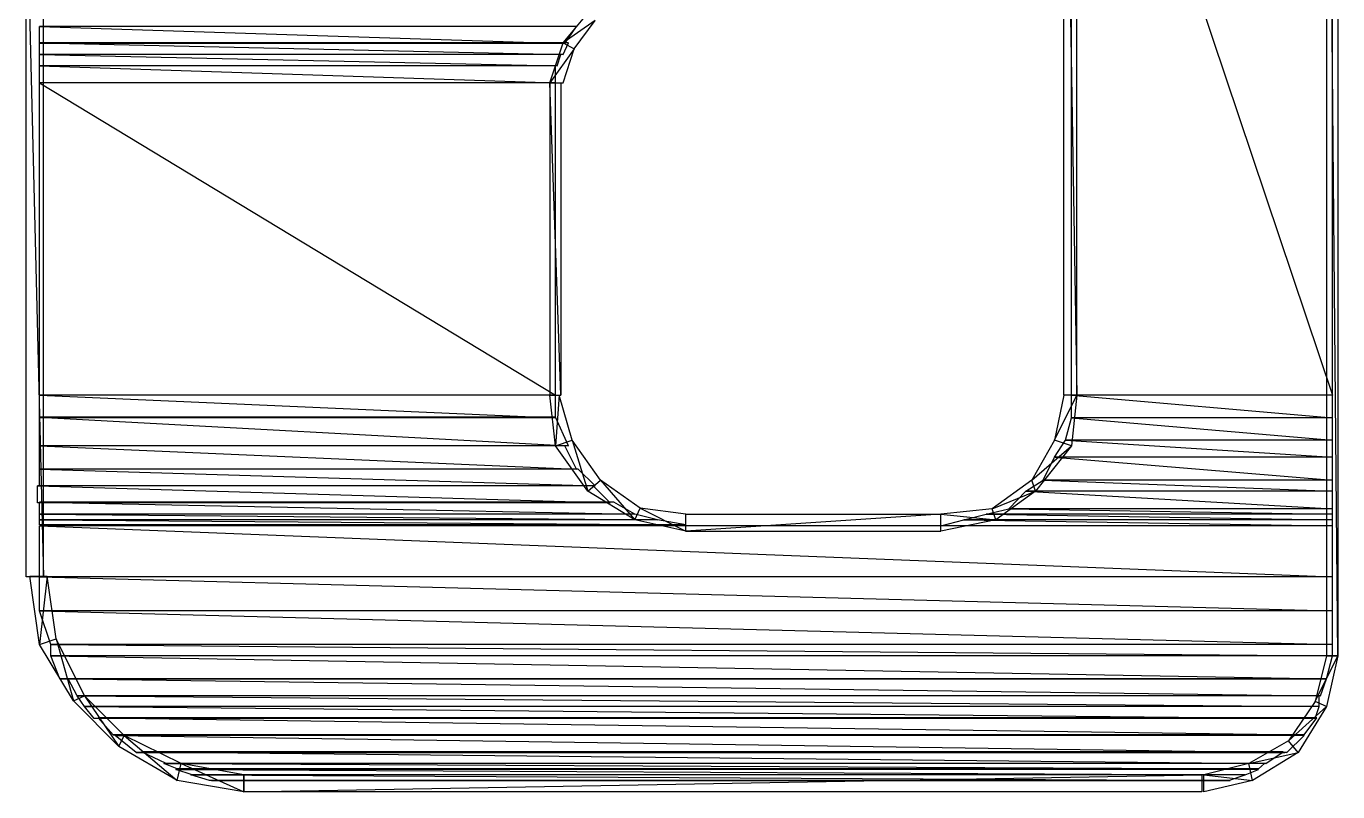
# Model space of a CAD drawing. Header units: millimetres. Extents: x 10 to 831, y 7 to 587.
# Drawn here: x 760.021 to 762.469, y 86.939 to 88.367 of the extents above; entities that cross this region are included whole.
import ezdxf

# ---------------------------------------------------------------- set-up
doc = ezdxf.new("R2010")
doc.units = ezdxf.units.MM
doc.layers.get('0').update_dxf_attribs({"linetype": 'CONTINUOUS'})

msp = doc.modelspace()

# ---------------------------------------------------------------- linework, layer by layer
at = {"color": 0}
for p, q in [((762.469, 87.1926), (762.448, 89.4676)), ((762.448, 89.4676), (762.448, 87.1926)), ((762.469, 87.1926), (762.448, 89.4676)), ((762.469, 87.1926), (762.448, 89.4676)), ((762.448, 89.4676), (762.448, 87.1926)), ((762.469, 87.1926), (762.448, 89.4676)), ((762.469, 89.4676), (762.469, 87.1926)), ((761.958, 89.1286), (761.982, 87.679)), ((761.958, 89.1286), (761.982, 87.679)), ((761.958, 89.1286), (761.982, 87.679)), ((761.958, 89.1286), (761.982, 87.679)), ((761.958, 87.679), (761.958, 89.1286)), ((761.972, 89.13), (762.459, 87.679)), ((761.972, 89.13), (762.459, 87.679)), ((761.972, 89.13), (762.459, 87.679)), ((761.972, 89.13), (762.459, 87.679)), ((761.972, 87.679), (761.972, 89.13)), ((761.982, 87.679), (761.982, 89.1286)), ((761.982, 87.679), (761.982, 89.1286)), ((762.459, 87.679), (762.459, 89.13)), ((762.459, 87.679), (762.459, 89.13)), ((760.021, 88.6425), (760.053, 87.34)), ((760.021, 88.6425), (760.053, 87.34)), ((760.021, 88.6425), (760.053, 87.34)), ((760.021, 88.6425), (760.053, 87.34)), ((760.021, 87.34), (760.021, 88.6425)), ((760.053, 87.34), (760.053, 88.6425)), ((760.053, 87.34), (760.053, 88.6425)), ((761.023, 88.3363), (761.076, 88.3998)), ((761.023, 88.3363), (761.076, 88.3998)), ((761.083, 88.3779), (761.023, 88.3363)), ((761.083, 88.3779), (761.023, 88.3363)), ((761.083, 88.3779), (761.023, 88.3363)), ((761.083, 88.3779), (761.023, 88.3363)), ((761.044, 88.3253), (761.083, 88.3779)), ((761.044, 88.3253), (761.083, 88.3779)), ((761.048, 88.3666), (760.046, 88.3666)), ((760.046, 88.3666), (761.026, 88.3348)), ((760.046, 88.3666), (761.026, 88.3348)), ((761.048, 88.3666), (760.046, 88.3666)), ((760.046, 88.3666), (761.026, 88.3348)), ((760.046, 88.3666), (761.026, 88.3348)), ((760.046, 88.3348), (760.046, 88.3666)), ((761.026, 88.3348), (761.048, 88.3666)), ((761.026, 88.3348), (761.048, 88.3666)), ((761.033, 88.3363), (760.046, 88.3363)), ((760.046, 88.3363), (761.023, 88.3144)), ((760.046, 88.3363), (761.023, 88.3144)), ((761.033, 88.3363), (760.046, 88.3363)), ((760.046, 88.3363), (761.023, 88.3144)), ((760.046, 88.3363), (761.023, 88.3144)), ((760.046, 88.3144), (760.046, 88.3363)), ((761.026, 88.3348), (760.046, 88.3348)), ((761.026, 88.3348), (760.046, 88.3348)), ((760.998, 88.2618), (761.023, 88.3363)), ((760.998, 88.2618), (761.023, 88.3363)), ((761.044, 88.3253), (760.998, 88.2618)), ((761.044, 88.3253), (760.998, 88.2618)), ((761.044, 88.3253), (760.998, 88.2618)), ((761.044, 88.3253), (760.998, 88.2618)), ((761.023, 88.3144), (761.033, 88.3363)), ((761.023, 88.3144), (761.033, 88.3363)), ((761.023, 88.3363), (761.044, 88.3253)), ((761.023, 88.3363), (761.044, 88.3253)), ((761.023, 88.3363), (761.044, 88.3253)), ((761.023, 88.3363), (761.044, 88.3253)), ((761.023, 88.2618), (761.044, 88.3253)), ((761.023, 88.3144), (760.046, 88.3144)), ((761.023, 88.3144), (760.046, 88.3144)), ((761.019, 88.3144), (760.046, 88.3144)), ((760.046, 88.3144), (761.012, 88.2936)), ((760.046, 88.3144), (761.012, 88.2936)), ((761.019, 88.3144), (760.046, 88.3144)), ((760.046, 88.3144), (761.012, 88.2936)), ((760.046, 88.3144), (761.012, 88.2936)), ((760.046, 88.2936), (760.046, 88.3144)), ((761.012, 88.2936), (761.019, 88.3144)), ((761.012, 88.2936), (761.019, 88.3144)), ((761.012, 88.2936), (760.046, 88.2936)), ((761.012, 88.2936), (760.046, 88.2936)), ((761.009, 88.2936), (760.046, 88.2936)), ((760.046, 88.2936), (761.009, 88.2618)), ((760.046, 88.2936), (761.009, 88.2618)), ((761.009, 88.2936), (760.046, 88.2936)), ((760.046, 88.2936), (761.009, 88.2618)), ((760.046, 88.2936), (761.009, 88.2618)), ((760.046, 88.2618), (760.046, 88.2936)), ((761.009, 88.2618), (761.009, 88.2936)), ((761.009, 88.2618), (761.009, 88.2936)), ((761.009, 88.2618), (760.046, 88.2618)), ((761.009, 88.2618), (760.046, 88.2618)), ((761.009, 88.2618), (760.046, 88.2618)), ((760.046, 88.2618), (761.009, 87.679)), ((760.046, 88.2618), (761.009, 87.679)), ((761.009, 88.2618), (760.046, 88.2618)), ((760.046, 88.2618), (761.009, 87.679)), ((760.046, 88.2618), (761.009, 87.679)), ((760.046, 87.679), (760.046, 88.2618)), ((761.019, 87.679), (760.998, 88.2618)), ((760.998, 88.2618), (760.998, 87.679)), ((761.019, 87.679), (760.998, 88.2618)), ((760.998, 88.2618), (761.019, 88.2618)), ((761.019, 87.679), (760.998, 88.2618)), ((760.998, 88.2618), (760.998, 87.679)), ((761.019, 87.679), (760.998, 88.2618)), ((760.998, 88.2618), (761.019, 88.2618)), ((760.998, 88.2618), (761.023, 88.2618)), ((760.998, 88.2618), (761.023, 88.2618)), ((761.009, 87.679), (761.009, 88.2618)), ((761.009, 87.679), (761.009, 88.2618)), ((761.019, 88.2618), (761.019, 87.679)), ((761.009, 87.679), (760.046, 87.679)), ((761.009, 87.679), (760.046, 87.679)), ((761.009, 87.679), (760.046, 87.679)), ((760.046, 87.679), (761.009, 87.6364)), ((760.046, 87.679), (761.009, 87.6364)), ((761.009, 87.679), (760.046, 87.679)), ((760.046, 87.679), (761.009, 87.6364)), ((760.046, 87.679), (761.009, 87.6364)), ((760.046, 87.6364), (760.046, 87.679)), ((760.998, 87.679), (761.016, 87.679)), ((761.009, 87.5841), (760.998, 87.679)), ((760.998, 87.679), (761.016, 87.679)), ((761.009, 87.5841), (760.998, 87.679)), ((760.998, 87.679), (761.019, 87.679)), ((760.998, 87.679), (761.019, 87.679)), ((761.009, 87.6364), (761.009, 87.679)), ((761.009, 87.6364), (761.009, 87.679)), ((761.016, 87.679), (761.009, 87.5841)), ((761.016, 87.679), (761.009, 87.5841)), ((761.016, 87.679), (761.009, 87.5841)), ((761.016, 87.679), (761.009, 87.5841)), ((761.04, 87.5951), (761.016, 87.679)), ((761.04, 87.5951), (761.016, 87.679)), ((761.94, 87.5951), (761.982, 87.679)), ((761.94, 87.5951), (761.982, 87.679)), ((761.94, 87.5951), (761.982, 87.679)), ((761.94, 87.5951), (761.982, 87.679)), ((761.958, 87.679), (761.94, 87.5951)), ((761.982, 87.679), (761.958, 87.679)), ((761.982, 87.679), (761.958, 87.679)), ((761.982, 87.679), (761.958, 87.679)), ((761.982, 87.679), (761.958, 87.679)), ((762.459, 87.679), (761.972, 87.679)), ((762.459, 87.679), (761.972, 87.679)), ((762.459, 87.679), (761.972, 87.679)), ((761.972, 87.679), (762.459, 87.6364)), ((761.972, 87.679), (762.459, 87.6364)), ((762.459, 87.679), (761.972, 87.679)), ((761.972, 87.679), (762.459, 87.6364)), ((761.972, 87.679), (762.459, 87.6364)), ((761.972, 87.6364), (761.972, 87.679)), ((761.982, 87.679), (761.972, 87.5841)), ((761.982, 87.679), (761.972, 87.5841)), ((762.459, 87.6364), (762.459, 87.679)), ((762.459, 87.6364), (762.459, 87.679)), ((761.009, 87.6378), (760.046, 87.6378)), ((760.046, 87.6378), (761.033, 87.5841)), ((760.046, 87.6378), (761.033, 87.5841)), ((761.009, 87.6378), (760.046, 87.6378)), ((760.046, 87.6378), (761.033, 87.5841)), ((760.046, 87.6378), (761.033, 87.5841)), ((760.046, 87.5841), (760.046, 87.6378)), ((761.009, 87.6364), (760.046, 87.6364)), ((761.009, 87.6364), (760.046, 87.6364)), ((761.033, 87.5841), (761.009, 87.6378)), ((761.033, 87.5841), (761.009, 87.6378)), ((761.961, 87.5951), (761.972, 87.6364)), ((762.459, 87.6364), (761.972, 87.6364)), ((762.459, 87.6364), (761.972, 87.6364)), ((762.459, 87.6364), (761.972, 87.6364)), ((761.972, 87.6364), (762.459, 87.5951)), ((761.972, 87.6364), (762.459, 87.5951)), ((762.459, 87.6364), (761.972, 87.6364)), ((761.972, 87.6364), (762.459, 87.5951)), ((761.972, 87.6364), (762.459, 87.5951)), ((762.459, 87.5951), (762.459, 87.6364)), ((762.459, 87.5951), (762.459, 87.6364)), ((761.009, 87.5841), (761.04, 87.5951)), ((761.009, 87.5841), (761.04, 87.5951)), ((761.009, 87.5841), (761.04, 87.5951)), ((761.009, 87.5841), (761.04, 87.5951)), ((761.04, 87.5951), (761.069, 87.4998)), ((761.04, 87.5951), (761.069, 87.4998)), ((761.093, 87.5206), (761.04, 87.5951)), ((761.04, 87.5951), (761.069, 87.4998)), ((761.04, 87.5951), (761.069, 87.4998)), ((761.093, 87.5206), (761.04, 87.5951)), ((761.94, 87.5951), (761.898, 87.5206)), ((761.94, 87.5951), (761.898, 87.5206)), ((761.94, 87.5633), (761.961, 87.5951)), ((761.972, 87.5841), (761.94, 87.5951)), ((761.972, 87.5841), (761.94, 87.5951)), ((761.972, 87.5841), (761.94, 87.5951)), ((761.972, 87.5841), (761.94, 87.5951)), ((762.459, 87.5951), (761.961, 87.5951)), ((762.459, 87.5951), (761.961, 87.5951)), ((762.459, 87.5951), (761.961, 87.5951)), ((761.961, 87.5951), (762.459, 87.5633)), ((761.961, 87.5951), (762.459, 87.5633)), ((762.459, 87.5951), (761.961, 87.5951)), ((761.961, 87.5951), (762.459, 87.5633)), ((761.961, 87.5951), (762.459, 87.5633)), ((762.459, 87.5633), (762.459, 87.5951)), ((762.459, 87.5633), (762.459, 87.5951)), ((761.033, 87.5841), (760.046, 87.5841)), ((761.033, 87.5841), (760.046, 87.5841)), ((761.026, 87.5841), (760.046, 87.5841)), ((760.046, 87.5841), (761.048, 87.5411)), ((760.046, 87.5841), (761.048, 87.5411)), ((761.026, 87.5841), (760.046, 87.5841)), ((760.046, 87.5841), (761.048, 87.5411)), ((760.046, 87.5841), (761.048, 87.5411)), ((760.046, 87.5411), (760.046, 87.5841)), ((761.069, 87.4998), (761.009, 87.5841)), ((761.069, 87.4998), (761.009, 87.5841)), ((761.048, 87.5411), (761.026, 87.5841)), ((761.048, 87.5411), (761.026, 87.5841)), ((761.898, 87.5206), (761.972, 87.5841)), ((761.898, 87.5206), (761.972, 87.5841)), ((761.898, 87.5206), (761.972, 87.5841)), ((761.898, 87.5206), (761.972, 87.5841)), ((761.972, 87.5841), (761.905, 87.4998)), ((761.972, 87.5841), (761.905, 87.4998)), ((761.048, 87.5411), (760.046, 87.5411)), ((761.048, 87.5411), (760.046, 87.5411)), ((761.051, 87.5411), (760.046, 87.5411)), ((760.046, 87.5411), (761.083, 87.5097)), ((760.046, 87.5411), (761.083, 87.5097)), ((761.051, 87.5411), (760.046, 87.5411)), ((760.046, 87.5411), (761.083, 87.5097)), ((760.046, 87.5411), (761.083, 87.5097)), ((760.046, 87.5097), (760.046, 87.5411)), ((761.083, 87.5097), (761.051, 87.5411)), ((761.083, 87.5097), (761.051, 87.5411)), ((761.919, 87.5206), (761.94, 87.5633)), ((762.459, 87.5633), (761.94, 87.5633)), ((762.459, 87.5633), (761.94, 87.5633)), ((762.459, 87.5633), (761.94, 87.5633)), ((761.94, 87.5633), (762.459, 87.5206)), ((761.94, 87.5633), (762.459, 87.5206)), ((762.459, 87.5633), (761.94, 87.5633)), ((761.94, 87.5633), (762.459, 87.5206)), ((761.94, 87.5633), (762.459, 87.5206)), ((762.459, 87.5206), (762.459, 87.5633)), ((762.459, 87.5206), (762.459, 87.5633)), ((761.069, 87.4998), (761.093, 87.5206)), ((761.069, 87.4998), (761.093, 87.5206)), ((761.069, 87.4998), (761.093, 87.5206)), ((761.069, 87.4998), (761.093, 87.5206)), ((761.093, 87.5206), (761.157, 87.4462)), ((761.093, 87.5206), (761.157, 87.4462)), ((761.167, 87.4681), (761.093, 87.5206)), ((761.093, 87.5206), (761.157, 87.4462)), ((761.093, 87.5206), (761.157, 87.4462)), ((761.167, 87.4681), (761.093, 87.5206)), ((761.898, 87.5206), (761.824, 87.467)), ((761.898, 87.5206), (761.824, 87.467)), ((761.887, 87.4998), (761.919, 87.5206)), ((761.905, 87.4998), (761.898, 87.5206)), ((761.905, 87.4998), (761.898, 87.5206)), ((761.905, 87.4998), (761.898, 87.5206)), ((761.905, 87.4998), (761.898, 87.5206)), ((762.459, 87.5206), (761.919, 87.5206)), ((762.459, 87.5206), (761.919, 87.5206)), ((762.459, 87.5206), (761.919, 87.5206)), ((761.919, 87.5206), (762.459, 87.4998)), ((761.919, 87.5206), (762.459, 87.4998)), ((762.459, 87.5206), (761.919, 87.5206)), ((761.919, 87.5206), (762.459, 87.4998)), ((761.919, 87.5206), (762.459, 87.4998)), ((762.459, 87.4998), (762.459, 87.5206)), ((762.459, 87.4998), (762.459, 87.5206)), ((761.079, 87.5097), (760.042, 87.5097)), ((760.042, 87.5097), (761.111, 87.478)), ((760.042, 87.5097), (761.111, 87.478)), ((761.079, 87.5097), (760.042, 87.5097)), ((760.042, 87.5097), (761.111, 87.478)), ((760.042, 87.5097), (761.111, 87.478)), ((760.042, 87.478), (760.042, 87.5097)), ((761.083, 87.5097), (760.046, 87.5097)), ((761.083, 87.5097), (760.046, 87.5097)), ((761.157, 87.4462), (761.069, 87.4998)), ((761.157, 87.4462), (761.069, 87.4998)), ((761.111, 87.478), (761.079, 87.5097)), ((761.111, 87.478), (761.079, 87.5097)), ((761.824, 87.467), (761.905, 87.4998)), ((761.824, 87.467), (761.905, 87.4998)), ((761.824, 87.467), (761.905, 87.4998)), ((761.824, 87.467), (761.905, 87.4998)), ((761.905, 87.4998), (761.831, 87.4462)), ((761.905, 87.4998), (761.831, 87.4462)), ((761.855, 87.467), (761.887, 87.4998)), ((762.459, 87.4998), (761.887, 87.4998)), ((762.459, 87.4998), (761.887, 87.4998)), ((762.459, 87.4998), (761.887, 87.4998)), ((761.887, 87.4998), (762.459, 87.467)), ((761.887, 87.4998), (762.459, 87.467)), ((762.459, 87.4998), (761.887, 87.4998)), ((761.887, 87.4998), (762.459, 87.467)), ((761.887, 87.4998), (762.459, 87.467)), ((762.459, 87.467), (762.459, 87.4998)), ((762.459, 87.467), (762.459, 87.4998)), ((761.111, 87.478), (760.042, 87.478)), ((761.111, 87.478), (760.042, 87.478)), ((761.118, 87.4794), (760.046, 87.4794)), ((760.046, 87.4794), (761.157, 87.4571)), ((760.046, 87.4794), (761.157, 87.4571)), ((761.118, 87.4794), (760.046, 87.4794)), ((760.046, 87.4794), (761.157, 87.4571)), ((760.046, 87.4794), (761.157, 87.4571)), ((760.046, 87.4571), (760.046, 87.4794)), ((761.157, 87.4571), (761.118, 87.4794)), ((761.157, 87.4571), (761.118, 87.4794)), ((761.157, 87.4462), (761.167, 87.4681)), ((761.157, 87.4462), (761.167, 87.4681)), ((761.157, 87.4462), (761.167, 87.4681)), ((761.157, 87.4462), (761.167, 87.4681)), ((761.167, 87.4681), (761.252, 87.4254)), ((761.167, 87.4681), (761.252, 87.4254)), ((761.167, 87.4681), (761.252, 87.4254)), ((761.167, 87.4681), (761.252, 87.4254)), ((761.252, 87.4571), (761.167, 87.4681)), ((761.157, 87.4571), (760.046, 87.4571)), ((761.157, 87.4571), (760.046, 87.4571)), ((761.157, 87.4571), (760.046, 87.4571)), ((760.046, 87.4571), (761.199, 87.4462)), ((760.046, 87.4571), (761.199, 87.4462)), ((761.157, 87.4571), (760.046, 87.4571)), ((760.046, 87.4571), (761.199, 87.4462)), ((760.046, 87.4571), (761.199, 87.4462)), ((760.046, 87.4462), (760.046, 87.4571)), ((761.199, 87.4462), (760.046, 87.4462)), ((761.199, 87.4462), (760.046, 87.4462)), ((761.199, 87.4462), (760.046, 87.4462)), ((760.046, 87.4462), (761.252, 87.4367)), ((760.046, 87.4462), (761.252, 87.4367)), ((761.199, 87.4462), (760.046, 87.4462)), ((760.046, 87.4462), (761.252, 87.4367)), ((760.046, 87.4462), (761.252, 87.4367)), ((760.046, 87.4367), (760.046, 87.4462)), ((761.199, 87.4462), (761.157, 87.4571)), ((761.199, 87.4462), (761.157, 87.4571)), ((761.252, 87.4254), (761.157, 87.4462)), ((761.252, 87.4254), (761.157, 87.4462)), ((761.252, 87.4367), (761.199, 87.4462)), ((761.252, 87.4367), (761.199, 87.4462)), ((761.728, 87.4571), (761.252, 87.4254)), ((761.728, 87.4571), (761.252, 87.4254)), ((761.252, 87.4254), (761.252, 87.4571)), ((761.728, 87.4571), (761.252, 87.4254)), ((761.728, 87.4571), (761.252, 87.4254)), ((761.252, 87.4254), (761.252, 87.4571)), ((761.252, 87.4571), (761.728, 87.4571)), ((761.252, 87.4254), (761.252, 87.4571)), ((761.252, 87.4254), (761.252, 87.4571)), ((761.824, 87.467), (761.728, 87.4571)), ((761.824, 87.467), (761.728, 87.4571)), ((761.728, 87.4254), (761.728, 87.4571)), ((761.728, 87.4571), (761.831, 87.4462)), ((761.728, 87.4571), (761.831, 87.4462)), ((761.728, 87.4254), (761.728, 87.4571)), ((761.728, 87.4571), (761.831, 87.4462)), ((761.728, 87.4571), (761.831, 87.4462)), ((761.728, 87.4254), (761.728, 87.4571)), ((761.728, 87.4254), (761.728, 87.4571)), ((761.728, 87.4353), (761.771, 87.4462)), ((761.831, 87.4462), (761.728, 87.4254)), ((761.831, 87.4462), (761.728, 87.4254)), ((761.771, 87.4462), (761.813, 87.4571)), ((762.459, 87.4462), (761.771, 87.4462)), ((762.459, 87.4462), (761.771, 87.4462)), ((762.459, 87.4462), (761.771, 87.4462)), ((761.771, 87.4462), (762.459, 87.4353)), ((761.771, 87.4462), (762.459, 87.4353)), ((762.459, 87.4462), (761.771, 87.4462)), ((761.771, 87.4462), (762.459, 87.4353)), ((761.771, 87.4462), (762.459, 87.4353)), ((761.813, 87.4571), (761.855, 87.467)), ((762.459, 87.4571), (761.813, 87.4571)), ((762.459, 87.4571), (761.813, 87.4571)), ((762.459, 87.4571), (761.813, 87.4571)), ((761.813, 87.4571), (762.459, 87.4462)), ((761.813, 87.4571), (762.459, 87.4462)), ((762.459, 87.4571), (761.813, 87.4571)), ((761.813, 87.4571), (762.459, 87.4462)), ((761.813, 87.4571), (762.459, 87.4462)), ((761.831, 87.4462), (761.824, 87.467)), ((761.831, 87.4462), (761.824, 87.467)), ((761.831, 87.4462), (761.824, 87.467)), ((761.831, 87.4462), (761.824, 87.467)), ((762.459, 87.467), (761.855, 87.467)), ((762.459, 87.467), (761.855, 87.467)), ((762.459, 87.467), (761.855, 87.467)), ((761.855, 87.467), (762.459, 87.4571)), ((761.855, 87.467), (762.459, 87.4571)), ((762.459, 87.467), (761.855, 87.467)), ((761.855, 87.467), (762.459, 87.4571)), ((761.855, 87.467), (762.459, 87.4571)), ((762.459, 87.4571), (762.459, 87.467)), ((762.459, 87.4571), (762.459, 87.467)), ((762.459, 87.4462), (762.459, 87.4571)), ((762.459, 87.4462), (762.459, 87.4571)), ((762.459, 87.4353), (762.459, 87.4462)), ((762.459, 87.4353), (762.459, 87.4462)), ((761.252, 87.4367), (760.046, 87.4367)), ((761.252, 87.4367), (760.046, 87.4367)), ((762.459, 87.4353), (760.046, 87.4353)), ((760.046, 87.4353), (762.459, 87.34)), ((760.046, 87.4353), (762.459, 87.34)), ((762.459, 87.4353), (760.046, 87.4353)), ((760.046, 87.4353), (762.459, 87.34)), ((760.046, 87.4353), (762.459, 87.34)), ((760.046, 87.34), (760.046, 87.4353)), ((761.252, 87.4254), (761.728, 87.4254)), ((761.252, 87.4254), (761.728, 87.4254)), ((762.459, 87.4353), (761.728, 87.4353)), ((762.459, 87.4353), (761.728, 87.4353)), ((762.459, 87.34), (762.459, 87.4353)), ((762.459, 87.34), (762.459, 87.4353)), ((760.053, 87.34), (760.021, 87.34)), ((760.053, 87.34), (760.021, 87.34)), ((760.028, 87.3414), (760.06, 87.3414)), ((760.046, 87.2134), (760.028, 87.3414)), ((760.028, 87.3414), (760.06, 87.3414)), ((760.046, 87.2134), (760.028, 87.3414)), ((760.06, 87.3414), (760.046, 87.2134)), ((760.06, 87.3414), (760.046, 87.2134)), ((760.06, 87.3414), (760.046, 87.2134)), ((760.06, 87.3414), (760.046, 87.2134)), ((762.459, 87.34), (760.046, 87.34)), ((762.459, 87.34), (760.046, 87.34)), ((762.459, 87.34), (760.046, 87.34)), ((760.046, 87.34), (762.459, 87.2765)), ((760.046, 87.34), (762.459, 87.2765)), ((762.459, 87.34), (760.046, 87.34)), ((760.046, 87.34), (762.459, 87.2765)), ((760.046, 87.34), (762.459, 87.2765)), ((760.046, 87.2765), (760.046, 87.34)), ((760.077, 87.2243), (760.06, 87.3414)), ((760.077, 87.2243), (760.06, 87.3414)), ((762.459, 87.2765), (762.459, 87.34)), ((762.459, 87.2765), (762.459, 87.34)), ((762.459, 87.2765), (760.046, 87.2765)), ((762.459, 87.2765), (760.046, 87.2765)), ((762.459, 87.2765), (760.046, 87.2765)), ((760.046, 87.2765), (762.459, 87.2134)), ((760.046, 87.2765), (762.459, 87.2134)), ((762.459, 87.2765), (760.046, 87.2765)), ((760.046, 87.2765), (762.459, 87.2134)), ((760.046, 87.2765), (762.459, 87.2134)), ((760.067, 87.2134), (760.046, 87.2765)), ((762.459, 87.2134), (762.459, 87.2765)), ((762.459, 87.2134), (762.459, 87.2765)), ((760.046, 87.2134), (760.077, 87.2243)), ((760.046, 87.2134), (760.077, 87.2243)), ((760.046, 87.2134), (760.077, 87.2243)), ((760.046, 87.2134), (760.077, 87.2243)), ((760.077, 87.2243), (760.109, 87.1086)), ((760.077, 87.2243), (760.109, 87.1086)), ((760.13, 87.1181), (760.077, 87.2243)), ((760.077, 87.2243), (760.109, 87.1086)), ((760.077, 87.2243), (760.109, 87.1086)), ((760.13, 87.1181), (760.077, 87.2243)), ((760.109, 87.1086), (760.046, 87.2134)), ((760.109, 87.1086), (760.046, 87.2134)), ((762.459, 87.2134), (760.067, 87.2134)), ((762.459, 87.2134), (760.067, 87.2134)), ((762.459, 87.2134), (760.067, 87.2134)), ((760.067, 87.2134), (762.459, 87.1926)), ((760.067, 87.2134), (762.459, 87.1926)), ((762.459, 87.2134), (760.067, 87.2134)), ((760.067, 87.2134), (762.459, 87.1926)), ((760.067, 87.2134), (762.459, 87.1926)), ((760.067, 87.1926), (760.067, 87.2134)), ((762.459, 87.1926), (762.459, 87.2134)), ((762.459, 87.1926), (762.459, 87.2134)), ((762.459, 87.1926), (760.067, 87.1926)), ((762.459, 87.1926), (760.067, 87.1926)), ((762.459, 87.1926), (760.067, 87.1926)), ((760.067, 87.1926), (762.448, 87.1499)), ((760.067, 87.1926), (762.448, 87.1499)), ((760.084, 87.1499), (760.067, 87.1926)), ((762.459, 87.1926), (760.067, 87.1926)), ((760.067, 87.1926), (762.448, 87.1499)), ((760.067, 87.1926), (762.448, 87.1499)), ((760.084, 87.1499), (760.067, 87.1926)), ((762.427, 87.1072), (762.469, 87.1926)), ((762.427, 87.1072), (762.469, 87.1926)), ((762.427, 87.1072), (762.469, 87.1926)), ((762.427, 87.1072), (762.469, 87.1926)), ((762.448, 87.1926), (762.427, 87.1072)), ((762.448, 87.1499), (762.459, 87.1926)), ((762.448, 87.1499), (762.459, 87.1926)), ((762.469, 87.1926), (762.448, 87.0977)), ((762.469, 87.1926), (762.448, 87.1926)), ((762.469, 87.1926), (762.448, 87.0977)), ((762.469, 87.1926), (762.448, 87.1926)), ((762.448, 87.1926), (762.469, 87.1926)), ((762.448, 87.1926), (762.469, 87.1926)), ((762.448, 87.1499), (760.084, 87.1499)), ((762.448, 87.1499), (760.084, 87.1499)), ((760.084, 87.1499), (760.095, 87.1499)), ((762.448, 87.1499), (760.084, 87.1499)), ((762.448, 87.1499), (760.084, 87.1499)), ((760.084, 87.1499), (760.095, 87.1499)), ((760.084, 87.1499), (762.448, 87.1499)), ((760.084, 87.1499), (762.448, 87.1499)), ((762.448, 87.1499), (760.084, 87.1499)), ((760.095, 87.1499), (762.448, 87.1499)), ((762.448, 87.1499), (760.099, 87.1499)), ((760.099, 87.1499), (762.437, 87.1181)), ((760.099, 87.1499), (762.437, 87.1181)), ((762.448, 87.1499), (760.099, 87.1499)), ((760.099, 87.1499), (762.437, 87.1181)), ((760.099, 87.1499), (762.437, 87.1181)), ((760.116, 87.1181), (760.099, 87.1499)), ((762.437, 87.1181), (762.448, 87.1499)), ((762.437, 87.1181), (762.448, 87.1499)), ((762.448, 87.1499), (762.448, 87.1499)), ((762.448, 87.1499), (762.448, 87.1499)), ((760.109, 87.1086), (760.13, 87.1181)), ((760.109, 87.1086), (760.13, 87.1181)), ((760.109, 87.1086), (760.13, 87.1181)), ((760.109, 87.1086), (760.13, 87.1181)), ((760.194, 87.0232), (760.109, 87.1086)), ((760.194, 87.0232), (760.109, 87.1086)), ((762.437, 87.1181), (760.116, 87.1181)), ((762.437, 87.1181), (760.116, 87.1181)), ((762.434, 87.1181), (760.116, 87.1181)), ((760.116, 87.1181), (762.434, 87.0977)), ((760.116, 87.1181), (762.434, 87.0977)), ((762.434, 87.1181), (760.116, 87.1181)), ((760.116, 87.1181), (762.434, 87.0977)), ((760.116, 87.1181), (762.434, 87.0977)), ((760.13, 87.0977), (760.116, 87.1181)), ((760.13, 87.1181), (760.194, 87.0232)), ((760.13, 87.1181), (760.194, 87.0232)), ((760.204, 87.0437), (760.13, 87.1181)), ((760.13, 87.1181), (760.194, 87.0232)), ((760.13, 87.1181), (760.194, 87.0232)), ((760.204, 87.0437), (760.13, 87.1181)), ((762.427, 87.1072), (762.377, 87.0342)), ((762.427, 87.1072), (762.377, 87.0342)), ((762.448, 87.0977), (762.427, 87.1072)), ((762.448, 87.0977), (762.427, 87.1072)), ((762.448, 87.0977), (762.427, 87.1072)), ((762.448, 87.0977), (762.427, 87.1072)), ((762.434, 87.0977), (762.434, 87.1181)), ((762.434, 87.0977), (762.434, 87.1181)), ((762.434, 87.0977), (760.13, 87.0977)), ((762.434, 87.0977), (760.13, 87.0977)), ((762.434, 87.0977), (760.13, 87.0977)), ((760.13, 87.0977), (762.427, 87.0754)), ((760.13, 87.0977), (762.427, 87.0754)), ((762.434, 87.0977), (760.13, 87.0977)), ((760.13, 87.0977), (762.427, 87.0754)), ((760.13, 87.0977), (762.427, 87.0754)), ((760.148, 87.0754), (760.13, 87.0977)), ((762.427, 87.0754), (760.148, 87.0754)), ((762.427, 87.0754), (760.148, 87.0754)), ((762.43, 87.0768), (760.155, 87.0768)), ((760.155, 87.0768), (762.406, 87.0451)), ((760.155, 87.0768), (762.406, 87.0451)), ((760.183, 87.0451), (760.155, 87.0768)), ((762.43, 87.0768), (760.155, 87.0768)), ((760.155, 87.0768), (762.406, 87.0451)), ((760.155, 87.0768), (762.406, 87.0451)), ((760.183, 87.0451), (760.155, 87.0768)), ((762.377, 87.0342), (762.448, 87.0977)), ((762.377, 87.0342), (762.448, 87.0977)), ((762.377, 87.0342), (762.448, 87.0977)), ((762.377, 87.0342), (762.448, 87.0977)), ((762.448, 87.0977), (762.395, 87.0119)), ((762.448, 87.0977), (762.395, 87.0119)), ((762.406, 87.0451), (762.43, 87.0768)), ((762.406, 87.0451), (762.43, 87.0768)), ((762.427, 87.0754), (762.434, 87.0977)), ((762.427, 87.0754), (762.434, 87.0977)), ((762.406, 87.0451), (760.183, 87.0451)), ((762.406, 87.0451), (760.183, 87.0451)), ((760.183, 87.0451), (762.406, 87.0451)), ((760.183, 87.0451), (762.406, 87.0451)), ((762.406, 87.0451), (760.183, 87.0451)), ((762.406, 87.0451), (760.183, 87.0451)), ((760.183, 87.0451), (762.406, 87.0451)), ((760.183, 87.0451), (762.406, 87.0451)), ((762.406, 87.0451), (760.183, 87.0451)), ((762.406, 87.0437), (760.187, 87.0437)), ((760.187, 87.0437), (762.374, 87.0119)), ((760.187, 87.0437), (762.374, 87.0119)), ((762.406, 87.0437), (760.187, 87.0437)), ((760.187, 87.0437), (762.374, 87.0119)), ((760.187, 87.0437), (762.374, 87.0119)), ((760.226, 87.0119), (760.187, 87.0437)), ((760.194, 87.0232), (760.204, 87.0437)), ((760.194, 87.0232), (760.204, 87.0437)), ((760.194, 87.0232), (760.204, 87.0437)), ((760.194, 87.0232), (760.204, 87.0437)), ((760.204, 87.0437), (760.303, 86.9597)), ((760.204, 87.0437), (760.303, 86.9597)), ((760.31, 86.9915), (760.204, 87.0437)), ((760.204, 87.0437), (760.303, 86.9597)), ((760.204, 87.0437), (760.303, 86.9597)), ((760.31, 86.9915), (760.204, 87.0437)), ((762.377, 87.0342), (762.303, 86.9915)), ((762.377, 87.0342), (762.303, 86.9915)), ((762.374, 87.0119), (762.406, 87.0437)), ((762.374, 87.0119), (762.406, 87.0437)), ((762.395, 87.0119), (762.377, 87.0342)), ((762.395, 87.0119), (762.377, 87.0342)), ((762.395, 87.0119), (762.377, 87.0342)), ((762.395, 87.0119), (762.377, 87.0342)), ((762.406, 87.0451), (762.406, 87.0451)), ((762.406, 87.0451), (762.406, 87.0451)), ((760.303, 86.9597), (760.194, 87.0232)), ((760.303, 86.9597), (760.194, 87.0232)), ((762.374, 87.0119), (760.226, 87.0119)), ((762.374, 87.0119), (760.226, 87.0119)), ((762.37, 87.0119), (760.226, 87.0119)), ((760.226, 87.0119), (762.363, 87.0119)), ((760.226, 87.0119), (762.363, 87.0119)), ((762.37, 87.0119), (760.226, 87.0119)), ((760.226, 87.0119), (762.363, 87.0119)), ((760.226, 87.0119), (762.363, 87.0119)), ((760.236, 87.0119), (760.226, 87.0119)), ((762.367, 87.0133), (760.236, 87.0133)), ((760.236, 87.0133), (762.335, 86.9915)), ((760.236, 87.0133), (762.335, 86.9915)), ((762.367, 87.0133), (760.236, 87.0133)), ((760.236, 87.0133), (762.335, 86.9915)), ((760.236, 87.0133), (762.335, 86.9915)), ((760.282, 86.9915), (760.236, 87.0133)), ((762.363, 87.0119), (760.236, 87.0119)), ((762.363, 87.0119), (760.236, 87.0119)), ((762.303, 86.9915), (762.395, 87.0119)), ((762.303, 86.9915), (762.395, 87.0119)), ((762.303, 86.9915), (762.395, 87.0119)), ((762.303, 86.9915), (762.395, 87.0119)), ((762.395, 87.0119), (762.31, 86.9597)), ((762.395, 87.0119), (762.31, 86.9597)), ((762.335, 86.9915), (762.367, 87.0133)), ((762.335, 86.9915), (762.367, 87.0133)), ((762.363, 87.0119), (762.37, 87.0119)), ((762.363, 87.0119), (762.37, 87.0119)), ((762.332, 86.9915), (760.278, 86.9915)), ((760.278, 86.9915), (762.321, 86.9819)), ((760.278, 86.9915), (762.321, 86.9819)), ((762.332, 86.9915), (760.278, 86.9915)), ((760.278, 86.9915), (762.321, 86.9819)), ((760.278, 86.9915), (762.321, 86.9819)), ((760.303, 86.9819), (760.278, 86.9915)), ((762.335, 86.9915), (760.282, 86.9915)), ((762.335, 86.9915), (760.282, 86.9915)), ((762.321, 86.9805), (760.3, 86.9805)), ((760.3, 86.9805), (762.296, 86.9707)), ((760.3, 86.9805), (762.296, 86.9707)), ((762.321, 86.9805), (760.3, 86.9805)), ((760.3, 86.9805), (762.296, 86.9707)), ((760.3, 86.9805), (762.296, 86.9707)), ((760.331, 86.9707), (760.3, 86.9805)), ((760.303, 86.9597), (760.31, 86.9915)), ((760.303, 86.9597), (760.31, 86.9915)), ((760.303, 86.9597), (760.31, 86.9915)), ((760.303, 86.9597), (760.31, 86.9915)), ((762.321, 86.9819), (760.303, 86.9819)), ((762.321, 86.9819), (760.303, 86.9819)), ((760.31, 86.9915), (760.427, 86.9389)), ((760.31, 86.9915), (760.427, 86.9389)), ((760.31, 86.9915), (760.427, 86.9389)), ((760.31, 86.9915), (760.427, 86.9389)), ((760.427, 86.9707), (760.31, 86.9915)), ((762.303, 86.9915), (762.219, 86.9707)), ((762.303, 86.9915), (762.219, 86.9707)), ((762.296, 86.9707), (762.321, 86.9805)), ((762.296, 86.9707), (762.321, 86.9805)), ((762.31, 86.9597), (762.303, 86.9915)), ((762.31, 86.9597), (762.303, 86.9915)), ((762.31, 86.9597), (762.303, 86.9915)), ((762.31, 86.9597), (762.303, 86.9915)), ((762.321, 86.9819), (762.332, 86.9915)), ((762.321, 86.9819), (762.332, 86.9915)), ((760.427, 86.9389), (760.303, 86.9597)), ((760.427, 86.9389), (760.303, 86.9597)), ((762.296, 86.9707), (760.328, 86.9707)), ((760.328, 86.9707), (762.265, 86.9597)), ((760.328, 86.9707), (762.265, 86.9597)), ((762.296, 86.9707), (760.328, 86.9707)), ((760.328, 86.9707), (762.265, 86.9597)), ((760.328, 86.9707), (762.265, 86.9597)), ((760.363, 86.9597), (760.328, 86.9707)), ((762.296, 86.9707), (760.331, 86.9707)), ((762.296, 86.9707), (760.331, 86.9707)), ((762.265, 86.9597), (760.363, 86.9597)), ((762.265, 86.9597), (760.363, 86.9597)), ((762.268, 86.9597), (760.367, 86.9597)), ((760.367, 86.9597), (762.258, 86.9597)), ((760.367, 86.9597), (762.258, 86.9597)), ((762.268, 86.9597), (760.367, 86.9597)), ((760.367, 86.9597), (762.258, 86.9597)), ((760.367, 86.9597), (762.258, 86.9597)), ((760.384, 86.9597), (760.367, 86.9597)), ((762.258, 86.9597), (760.381, 86.9597)), ((760.381, 86.9597), (762.215, 86.9597)), ((760.381, 86.9597), (762.215, 86.9597)), ((762.258, 86.9597), (760.381, 86.9597)), ((760.381, 86.9597), (762.215, 86.9597)), ((760.381, 86.9597), (762.215, 86.9597)), ((760.423, 86.9597), (760.381, 86.9597)), ((762.258, 86.9597), (760.384, 86.9597)), ((762.258, 86.9597), (760.384, 86.9597)), ((762.215, 86.9597), (760.423, 86.9597)), ((762.215, 86.9597), (760.423, 86.9597)), ((760.427, 86.9389), (760.427, 86.9707)), ((760.427, 86.9389), (760.427, 86.9707)), ((760.427, 86.9707), (760.427, 86.9389)), ((760.427, 86.9389), (762.215, 86.9707)), ((762.215, 86.9707), (760.427, 86.9707)), ((760.427, 86.9389), (762.215, 86.9707)), ((760.427, 86.9707), (760.427, 86.9389)), ((760.427, 86.9389), (762.215, 86.9707)), ((762.215, 86.9707), (760.427, 86.9707)), ((760.427, 86.9389), (762.215, 86.9707)), ((762.215, 86.9707), (762.215, 86.9389)), ((762.215, 86.9707), (762.215, 86.9389)), ((762.215, 86.9597), (762.258, 86.9597)), ((762.215, 86.9597), (762.258, 86.9597)), ((762.219, 86.9389), (762.219, 86.9707)), ((762.219, 86.9707), (762.31, 86.9597)), ((762.219, 86.9707), (762.31, 86.9597)), ((762.219, 86.9389), (762.219, 86.9707)), ((762.219, 86.9707), (762.31, 86.9597)), ((762.219, 86.9707), (762.31, 86.9597)), ((762.31, 86.9597), (762.219, 86.9389)), ((762.31, 86.9597), (762.219, 86.9389)), ((762.258, 86.9597), (762.268, 86.9597)), ((762.258, 86.9597), (762.268, 86.9597)), ((762.265, 86.9597), (762.296, 86.9707)), ((762.265, 86.9597), (762.296, 86.9707)), ((762.215, 86.9389), (760.427, 86.9389))]:
    msp.add_line(p, q, dxfattribs=at)

doc.saveas('drawing.dxf')
